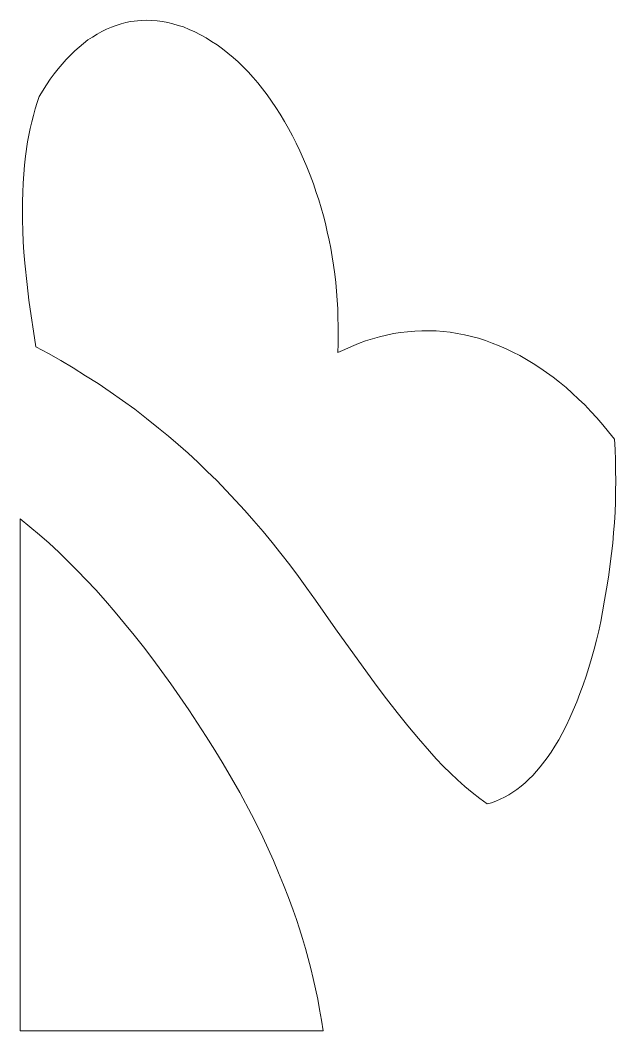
# Model space of a CAD drawing. Header units: millimetres. Extents: x -1200 to 1200, y -590 to 590.
# Drawn here: x -1200 to -1102.9, y -589.6 to -424.7 of the extents above; entities that cross this region are included whole.
import ezdxf

# ---------------------------------------------------------------- set-up
doc = ezdxf.new("R2010")
doc.units = ezdxf.units.MM
doc.header["$MEASUREMENT"] = 0
doc.layers.add('Layer 1', color=7, linetype='Continuous')

msp = doc.modelspace()

# ---------------------------------------------------------------- linework, layer by layer
at = {"layer": 'Layer 1', "color": 250, "lineweight": 20}
for points, knots in [([(-1197.4938, -478.002), (-1197.4938, -478.002), (-1195.4452, -479.104), (-1195.4452, -479.104), (-1195.4452, -479.104), (-1193.421, -480.2538), (-1193.421, -480.2538), (-1193.421, -480.2538), (-1191.3966, -481.4511), (-1191.3966, -481.4511), (-1191.3966, -481.4511), (-1189.3723, -482.7333), (-1189.3723, -482.7333), (-1189.3723, -482.7333), (-1187.348, -484.0155), (-1187.348, -484.0155), (-1187.348, -484.0155), (-1185.351, -485.3877), (-1185.351, -485.3877), (-1185.351, -485.3877), (-1183.3751, -486.7599), (-1183.3751, -486.7599), (-1183.3751, -486.7599), (-1181.3781, -488.2169), (-1181.3781, -488.2169), (-1181.3781, -488.2169), (-1179.4295, -489.7216), (-1179.4295, -489.7216), (-1179.4295, -489.7216), (-1177.481, -491.2686), (-1177.481, -491.2686), (-1177.481, -491.2686), (-1175.8628, -492.5985), (-1175.8628, -492.5985), (-1175.8628, -492.5985), (-1174.2688, -493.9654), (-1174.2688, -493.9654), (-1174.2688, -493.9654), (-1172.6748, -495.3854), (-1172.6748, -495.3854), (-1172.6748, -495.3854), (-1171.0808, -496.8423), (-1171.0808, -496.8423), (-1171.0808, -496.8423), (-1169.5383, -498.3471), (-1169.5383, -498.3471), (-1169.5383, -498.3471), (-1167.9686, -499.8517), (-1167.9686, -499.8517), (-1167.9686, -499.8517), (-1166.4503, -501.4412), (-1166.4503, -501.4412), (-1166.4503, -501.4412), (-1164.9079, -503.0783), (-1164.9079, -503.0783), (-1164.9079, -503.0783), (-1163.4139, -504.7154), (-1163.4139, -504.7154), (-1163.4139, -504.7154), (-1161.9229, -506.395), (-1161.9229, -506.395), (-1161.9229, -506.395), (-1160.4289, -508.1645), (-1160.4289, -508.1645), (-1160.4289, -508.1645), (-1158.9622, -509.9342), (-1158.9622, -509.9342), (-1158.9622, -509.9342), (-1157.5197, -511.7514), (-1157.5197, -511.7514), (-1157.5197, -511.7514), (-1156.0773, -513.6058), (-1156.0773, -513.6058), (-1156.0773, -513.6058), (-1154.6621, -515.4655), (-1154.6621, -515.4655), (-1154.6621, -515.4655), (-1153.2712, -517.4099), (-1153.2712, -517.4099), (-1153.2712, -517.4099), (-1151.8772, -519.3596), (-1151.8772, -519.3596), (-1151.8772, -519.3596), (-1148.6134, -524.0485), (-1148.6134, -524.0485), (-1148.6134, -524.0485), (-1141.986, -533.2038), (-1141.986, -533.2038), (-1141.986, -533.2038), (-1140.292, -535.4555), (-1140.292, -535.4555), (-1140.292, -535.4555), (-1138.5706, -537.6701), (-1138.5706, -537.6701), (-1138.5706, -537.6701), (-1136.8251, -539.837), (-1136.8251, -539.837), (-1136.8251, -539.837), (-1135.0796, -541.914), (-1135.0796, -541.914), (-1135.0796, -541.914), (-1133.3068, -543.9962), (-1133.3068, -543.9962), (-1133.3068, -543.9962), (-1132.1704, -545.2359), (-1132.1704, -545.2359), (-1132.1704, -545.2359), (-1131.031, -546.428), (-1131.031, -546.428), (-1131.031, -546.428), (-1129.8673, -547.5777), (-1129.8673, -547.5777), (-1129.8673, -547.5777), (-1128.7037, -548.685), (-1128.7037, -548.685), (-1128.7037, -548.685), (-1127.5157, -549.7447), (-1127.5157, -549.7447), (-1127.5157, -549.7447), (-1126.3005, -550.7195), (-1126.3005, -550.7195), (-1126.3005, -550.7195), (-1125.0853, -551.6891), (-1125.0853, -551.6891), (-1125.0853, -551.6891), (-1123.8701, -552.5739), (-1123.8701, -552.5739), (-1123.8701, -552.5739), (-1123.1641, -552.3991), (-1123.1641, -552.3991), (-1123.1641, -552.3991), (-1122.455, -552.1341), (-1122.455, -552.1341), (-1122.455, -552.1341), (-1121.7459, -551.8268), (-1121.7459, -551.8268), (-1121.7459, -551.8268), (-1121.0367, -551.4719), (-1121.0367, -551.4719), (-1121.0367, -551.4719), (-1120.3549, -551.1169), (-1120.3549, -551.1169), (-1120.3549, -551.1169), (-1119.67, -550.6718), (-1119.67, -550.6718), (-1119.67, -550.6718), (-1119.0124, -550.2321), (-1119.0124, -550.2321), (-1119.0124, -550.2321), (-1118.3549, -549.7023), (-1118.3549, -549.7023), (-1118.3549, -549.7023), (-1117.6973, -549.1724), (-1117.6973, -549.1724), (-1117.6973, -549.1724), (-1117.0669, -548.5526), (-1117.0669, -548.5526), (-1117.0669, -548.5526), (-1116.4336, -547.9327), (-1116.4336, -547.9327), (-1116.4336, -547.9327), (-1115.8245, -547.2704), (-1115.8245, -547.2704), (-1115.8245, -547.2704), (-1115.2184, -546.5605), (-1115.2184, -546.5605), (-1115.2184, -546.5605), (-1114.079, -545.0558), (-1114.079, -545.0558), (-1114.079, -545.0558), (-1113.4213, -544.1286), (-1113.4213, -544.1286), (-1113.4213, -544.1286), (-1112.8153, -543.1537), (-1112.8153, -543.1537), (-1112.8153, -543.1537), (-1112.2092, -542.1365), (-1112.2092, -542.1365), (-1112.2092, -542.1365), (-1111.6273, -541.0769), (-1111.6273, -541.0769), (-1111.6273, -541.0769), (-1111.0182, -539.837), (-1111.0182, -539.837), (-1111.0182, -539.837), (-1110.4121, -538.5549), (-1110.4121, -538.5549), (-1110.4121, -538.5549), (-1109.8303, -537.2727), (-1109.8303, -537.2727), (-1109.8303, -537.2727), (-1109.2727, -535.9429), (-1109.2727, -535.9429), (-1109.2727, -535.9429), (-1108.7424, -534.576), (-1108.7424, -534.576), (-1108.7424, -534.576), (-1108.2363, -533.1561), (-1108.2363, -533.1561), (-1108.2363, -533.1561), (-1107.7545, -531.7414), (-1107.7545, -531.7414), (-1107.7545, -531.7414), (-1107.2756, -530.3268), (-1107.2756, -530.3268), (-1107.2756, -530.3268), (-1106.8454, -528.8698), (-1106.8454, -528.8698), (-1106.8454, -528.8698), (-1106.4393, -527.3652), (-1106.4393, -527.3652), (-1106.4393, -527.3652), (-1106.0605, -525.8604), (-1106.0605, -525.8604), (-1106.0605, -525.8604), (-1105.6817, -524.3558), (-1105.6817, -524.3558), (-1105.6817, -524.3558), (-1105.3514, -522.8087), (-1105.3514, -522.8087), (-1105.3514, -522.8087), (-1105.0483, -521.2617), (-1105.0483, -521.2617), (-1105.0483, -521.2617), (-1104.7181, -519.3596), (-1104.7181, -519.3596), (-1104.7181, -519.3596), (-1104.3907, -517.4999), (-1104.3907, -517.4999), (-1104.3907, -517.4999), (-1104.112, -515.5979), (-1104.112, -515.5979), (-1104.112, -515.5979), (-1103.6059, -511.7514), (-1103.6059, -511.7514), (-1103.6059, -511.7514), (-1103.4028, -510.0666), (-1103.4028, -510.0666), (-1103.4028, -510.0666), (-1103.2513, -508.387), (-1103.2513, -508.387), (-1103.2513, -508.387), (-1103.124, -506.7076), (-1103.124, -506.7076), (-1103.124, -506.7076), (-1103.0241, -504.9803), (-1103.0241, -504.9803), (-1103.0241, -504.9803), (-1102.9483, -503.3008), (-1102.9483, -503.3008), (-1102.9483, -503.3008), (-1102.924, -501.5736), (-1102.924, -501.5736), (-1102.924, -501.5736), (-1102.8968, -499.8941), (-1102.8968, -499.8941), (-1102.8968, -499.8941), (-1102.924, -498.1722), (-1102.924, -498.1722), (-1102.924, -498.1722), (-1102.9483, -496.4873), (-1102.9483, -496.4873), (-1102.9483, -496.4873), (-1103.0241, -494.7654), (-1103.0241, -494.7654), (-1103.0241, -494.7654), (-1103.124, -493.0806), (-1103.124, -493.0806), (-1103.124, -493.0806), (-1104.0605, -491.8886), (-1104.0605, -491.8886), (-1104.0605, -491.8886), (-1105.0241, -490.7388), (-1105.0241, -490.7388), (-1105.0241, -490.7388), (-1105.9848, -489.6315), (-1105.9848, -489.6315), (-1105.9848, -489.6315), (-1106.9696, -488.5719), (-1106.9696, -488.5719), (-1106.9696, -488.5719), (-1107.9575, -487.5069), (-1107.9575, -487.5069), (-1107.9575, -487.5069), (-1108.9696, -486.5374), (-1108.9696, -486.5374), (-1108.9696, -486.5374), (-1110.0061, -485.5625), (-1110.0061, -485.5625), (-1110.0061, -485.5625), (-1111.0182, -484.6777), (-1111.0182, -484.6777), (-1111.0182, -484.6777), (-1112.0819, -483.793), (-1112.0819, -483.793), (-1112.0819, -483.793), (-1113.1183, -482.9558), (-1113.1183, -482.9558), (-1113.1183, -482.9558), (-1114.2063, -482.2035), (-1114.2063, -482.2035), (-1114.2063, -482.2035), (-1115.2699, -481.4511), (-1115.2699, -481.4511), (-1115.2699, -481.4511), (-1116.3578, -480.7412), (-1116.3578, -480.7412), (-1116.3578, -480.7412), (-1117.4457, -480.0789), (-1117.4457, -480.0789), (-1117.4457, -480.0789), (-1118.5579, -479.459), (-1118.5579, -479.459), (-1118.5579, -479.459), (-1119.67, -478.8815), (-1119.67, -478.8815), (-1119.67, -478.8815), (-1120.7853, -478.3517), (-1120.7853, -478.3517), (-1120.7853, -478.3517), (-1121.8974, -477.8643), (-1121.8974, -477.8643), (-1121.8974, -477.8643), (-1123.0368, -477.4245), (-1123.0368, -477.4245), (-1123.0368, -477.4245), (-1124.1763, -476.9847), (-1124.1763, -476.9847), (-1124.1763, -476.9847), (-1125.3127, -476.6298), (-1125.3127, -476.6298), (-1125.3127, -476.6298), (-1126.4521, -476.3172), (-1126.4521, -476.3172), (-1126.4521, -476.3172), (-1127.5915, -476.0523), (-1127.5915, -476.0523), (-1127.5915, -476.0523), (-1128.7552, -475.8298), (-1128.7552, -475.8298), (-1128.7552, -475.8298), (-1129.8916, -475.6549), (-1129.8916, -475.6549), (-1129.8916, -475.6549), (-1131.0552, -475.5225), (-1131.0552, -475.5225), (-1131.0552, -475.5225), (-1132.2189, -475.4324), (-1132.2189, -475.4324), (-1132.2189, -475.4324), (-1133.3583, -475.4324), (-1133.3583, -475.4324), (-1133.3583, -475.4324), (-1134.522, -475.4324), (-1134.522, -475.4324), (-1134.522, -475.4324), (-1135.6857, -475.4801), (-1135.6857, -475.4801), (-1135.6857, -475.4801), (-1136.8494, -475.5649), (-1136.8494, -475.5649), (-1136.8494, -475.5649), (-1137.9888, -475.6973), (-1137.9888, -475.6973), (-1137.9888, -475.6973), (-1139.1525, -475.8775), (-1139.1525, -475.8775), (-1139.1525, -475.8775), (-1140.292, -476.1), (-1140.292, -476.1), (-1140.292, -476.1), (-1141.4556, -476.4073), (-1141.4556, -476.4073), (-1141.4556, -476.4073), (-1142.592, -476.7145), (-1142.592, -476.7145), (-1142.592, -476.7145), (-1143.7315, -477.0695), (-1143.7315, -477.0695), (-1143.7315, -477.0695), (-1144.8709, -477.4669), (-1144.8709, -477.4669), (-1144.8709, -477.4669), (-1145.983, -477.9544), (-1145.983, -477.9544), (-1145.983, -477.9544), (-1147.1225, -478.4418), (-1147.1225, -478.4418), (-1147.1225, -478.4418), (-1148.2346, -478.9716), (-1148.2346, -478.9716), (-1148.2346, -478.9716), (-1148.1831, -477.557), (-1148.1831, -477.557), (-1148.1831, -477.557), (-1148.1588, -476.1), (-1148.1588, -476.1), (-1148.1588, -476.1), (-1148.1588, -474.6801), (-1148.1588, -474.6801), (-1148.1588, -474.6801), (-1148.2104, -473.2231), (-1148.2104, -473.2231), (-1148.2104, -473.2231), (-1148.2619, -471.8084), (-1148.2619, -471.8084), (-1148.2619, -471.8084), (-1148.3376, -470.3938), (-1148.3376, -470.3938), (-1148.3376, -470.3938), (-1148.4619, -468.9315), (-1148.4619, -468.9315), (-1148.4619, -468.9315), (-1148.5891, -467.5169), (-1148.5891, -467.5169), (-1148.5891, -467.5169), (-1148.7407, -466.1447), (-1148.7407, -466.1447), (-1148.7407, -466.1447), (-1148.9437, -464.7301), (-1148.9437, -464.7301), (-1148.9437, -464.7301), (-1149.1468, -463.3579), (-1149.1468, -463.3579), (-1149.1468, -463.3579), (-1149.3983, -461.9432), (-1149.3983, -461.9432), (-1149.3983, -461.9432), (-1149.6529, -460.6134), (-1149.6529, -460.6134), (-1149.6529, -460.6134), (-1149.9559, -459.2465), (-1149.9559, -459.2465), (-1149.9559, -459.2465), (-1150.259, -457.9166), (-1150.259, -457.9166), (-1150.259, -457.9166), (-1150.5892, -456.6344), (-1150.5892, -456.6344), (-1150.5892, -456.6344), (-1150.968, -455.3523), (-1150.968, -455.3523), (-1150.968, -455.3523), (-1151.3469, -454.0701), (-1151.3469, -454.0701), (-1151.3469, -454.0701), (-1151.7529, -452.8304), (-1151.7529, -452.8304), (-1151.7529, -452.8304), (-1152.2317, -451.4157), (-1152.2317, -451.4157), (-1152.2317, -451.4157), (-1152.765, -450.0435), (-1152.765, -450.0435), (-1152.765, -450.0435), (-1153.2953, -448.6713), (-1153.2953, -448.6713), (-1153.2953, -448.6713), (-1153.853, -447.3891), (-1153.853, -447.3891), (-1153.853, -447.3891), (-1154.4348, -446.0646), (-1154.4348, -446.0646), (-1154.4348, -446.0646), (-1155.0167, -444.8248), (-1155.0167, -444.8248), (-1155.0167, -444.8248), (-1155.6469, -443.5851), (-1155.6469, -443.5851), (-1155.6469, -443.5851), (-1156.2803, -442.3929), (-1156.2803, -442.3929), (-1156.2803, -442.3929), (-1156.9379, -441.2433), (-1156.9379, -441.2433), (-1156.9379, -441.2433), (-1157.6228, -440.0935), (-1157.6228, -440.0935), (-1157.6228, -440.0935), (-1158.3289, -438.9862), (-1158.3289, -438.9862), (-1158.3289, -438.9862), (-1159.038, -437.9266), (-1159.038, -437.9266), (-1159.038, -437.9266), (-1159.7713, -436.9093), (-1159.7713, -436.9093), (-1159.7713, -436.9093), (-1160.5047, -435.9345), (-1160.5047, -435.9345), (-1160.5047, -435.9345), (-1161.2896, -434.9596), (-1161.2896, -434.9596), (-1161.2896, -434.9596), (-1162.0745, -434.0748), (-1162.0745, -434.0748), (-1162.0745, -434.0748), (-1162.8593, -433.19), (-1162.8593, -433.19), (-1162.8593, -433.19), (-1163.6685, -432.3529), (-1163.6685, -432.3529), (-1163.6685, -432.3529), (-1164.4776, -431.5529), (-1164.4776, -431.5529), (-1164.4776, -431.5529), (-1165.3139, -430.8005), (-1165.3139, -430.8005), (-1165.3139, -430.8005), (-1166.1989, -430.0959), (-1166.1989, -430.0959), (-1166.1989, -430.0959), (-1167.0594, -429.4336), (-1167.0594, -429.4336), (-1167.0594, -429.4336), (-1167.9444, -428.7661), (-1167.9444, -428.7661), (-1167.9444, -428.7661), (-1168.8535, -428.1938), (-1168.8535, -428.1938), (-1168.8535, -428.1938), (-1169.7414, -427.6163), (-1169.7414, -427.6163), (-1169.7414, -427.6163), (-1170.6505, -427.1342), (-1170.6505, -427.1342), (-1170.6505, -427.1342), (-1171.5868, -426.6468), (-1171.5868, -426.6468), (-1171.5868, -426.6468), (-1172.499, -426.2494), (-1172.499, -426.2494), (-1172.499, -426.2494), (-1173.4324, -425.8468), (-1173.4324, -425.8468), (-1173.4324, -425.8468), (-1174.293, -425.5818), (-1174.293, -425.5818), (-1174.293, -425.5818), (-1175.1295, -425.3169), (-1175.1295, -425.3169), (-1175.1295, -425.3169), (-1175.9901, -425.0944), (-1175.9901, -425.0944), (-1175.9901, -425.0944), (-1176.8507, -424.9619), (-1176.8507, -424.9619), (-1176.8507, -424.9619), (-1177.7083, -424.8295), (-1177.7083, -424.8295), (-1177.7083, -424.8295), (-1178.569, -424.7871), (-1178.569, -424.7871), (-1178.569, -424.7871), (-1179.4295, -424.7447), (-1179.4295, -424.7447), (-1179.4295, -424.7447), (-1180.3145, -424.7871), (-1180.3145, -424.7871), (-1180.3145, -424.7871), (-1182.0357, -424.9619), (-1182.0357, -424.9619), (-1182.0357, -424.9619), (-1182.8206, -425.1421), (-1182.8206, -425.1421), (-1182.8206, -425.1421), (-1183.6054, -425.3169), (-1183.6054, -425.3169), (-1183.6054, -425.3169), (-1184.3873, -425.5818), (-1184.3873, -425.5818), (-1184.3873, -425.5818), (-1185.1721, -425.8944), (-1185.1721, -425.8944), (-1185.1721, -425.8944), (-1185.957, -426.2017), (-1185.957, -426.2017), (-1185.957, -426.2017), (-1186.7177, -426.5991), (-1186.7177, -426.5991), (-1186.7177, -426.5991), (-1187.4753, -426.9964), (-1187.4753, -426.9964), (-1187.4753, -426.9964), (-1188.2329, -427.4839), (-1188.2329, -427.4839), (-1188.2329, -427.4839), (-1188.9935, -427.9713), (-1188.9935, -427.9713), (-1188.9935, -427.9713), (-1189.7269, -428.5488), (-1189.7269, -428.5488), (-1189.7269, -428.5488), (-1190.436, -429.121), (-1190.436, -429.121), (-1190.436, -429.121), (-1191.1451, -429.7409), (-1191.1451, -429.7409), (-1191.1451, -429.7409), (-1191.8512, -430.4508), (-1191.8512, -430.4508), (-1191.8512, -430.4508), (-1192.5361, -431.1555), (-1192.5361, -431.1555), (-1192.5361, -431.1555), (-1193.2179, -431.9079), (-1193.2179, -431.9079), (-1193.2179, -431.9079), (-1193.8755, -432.6602), (-1193.8755, -432.6602), (-1193.8755, -432.6602), (-1194.5089, -433.5026), (-1194.5089, -433.5026), (-1194.5089, -433.5026), (-1195.1422, -434.3874), (-1195.1422, -434.3874), (-1195.1422, -434.3874), (-1195.7483, -435.2722), (-1195.7483, -435.2722), (-1195.7483, -435.2722), (-1196.9362, -437.1742), (-1196.9362, -437.1742), (-1196.9362, -437.1742), (-1197.2665, -438.1915), (-1197.2665, -438.1915), (-1197.2665, -438.1915), (-1197.5938, -439.2087), (-1197.5938, -439.2087), (-1197.5938, -439.2087), (-1197.8999, -440.2684), (-1197.8999, -440.2684), (-1197.8999, -440.2684), (-1198.1756, -441.328), (-1198.1756, -441.328), (-1198.1756, -441.328), (-1198.4302, -442.3929), (-1198.4302, -442.3929), (-1198.4302, -442.3929), (-1198.6575, -443.5003), (-1198.6575, -443.5003), (-1198.6575, -443.5003), (-1198.8605, -444.6023), (-1198.8605, -444.6023), (-1198.8605, -444.6023), (-1199.1878, -446.9017), (-1199.1878, -446.9017), (-1199.1878, -446.9017), (-1199.3424, -448.364), (-1199.3424, -448.364), (-1199.3424, -448.364), (-1199.4666, -449.8687), (-1199.4666, -449.8687), (-1199.4666, -449.8687), (-1199.5696, -451.3257), (-1199.5696, -451.3257), (-1199.5696, -451.3257), (-1199.6454, -452.8304), (-1199.6454, -452.8304), (-1199.6454, -452.8304), (-1199.6939, -454.335), (-1199.6939, -454.335), (-1199.6939, -454.335), (-1199.6939, -457.3444), (-1199.6939, -457.3444), (-1199.6939, -457.3444), (-1199.6454, -459.114), (-1199.6454, -459.114), (-1199.6454, -459.114), (-1199.5423, -460.8836), (-1199.5423, -460.8836), (-1199.5423, -460.8836), (-1199.4423, -462.6055), (-1199.4423, -462.6055), (-1199.4423, -462.6055), (-1199.3151, -464.3751), (-1199.3151, -464.3751), (-1199.3151, -464.3751), (-1198.9362, -467.8719), (-1198.9362, -467.8719), (-1198.9362, -467.8719), (-1198.6333, -470.3938), (-1198.6333, -470.3938), (-1198.6333, -470.3938), (-1198.2786, -472.9582), (-1198.2786, -472.9582), (-1198.2786, -472.9582), (-1197.8999, -475.4801), (-1197.8999, -475.4801), (-1197.8999, -475.4801), (-1197.4938, -478.002), (-1197.4938, -478.002)], [0, 0, 0, 0, 0.00434783, 0.00434783, 0.00434783, 0.00869565, 0.00869565, 0.00869565, 0.01304348, 0.01304348, 0.01304348, 0.0173913, 0.0173913, 0.0173913, 0.02173913, 0.02173913, 0.02173913, 0.02608696, 0.02608696, 0.02608696, 0.03043478, 0.03043478, 0.03043478, 0.03478261, 0.03478261, 0.03478261, 0.03913043, 0.03913043, 0.03913043, 0.04347826, 0.04347826, 0.04347826, 0.04782609, 0.04782609, 0.04782609, 0.05217391, 0.05217391, 0.05217391, 0.05652174, 0.05652174, 0.05652174, 0.06086957, 0.06086957, 0.06086957, 0.06521739, 0.06521739, 0.06521739, 0.06956522, 0.06956522, 0.06956522, 0.07391304, 0.07391304, 0.07391304, 0.07826087, 0.07826087, 0.07826087, 0.0826087, 0.0826087, 0.0826087, 0.08695652, 0.08695652, 0.08695652, 0.09130435, 0.09130435, 0.09130435, 0.09565217, 0.09565217, 0.09565217, 0.1, 0.1, 0.1, 0.10434783, 0.10434783, 0.10434783, 0.10869565, 0.10869565, 0.10869565, 0.11304348, 0.11304348, 0.11304348, 0.1173913, 0.1173913, 0.1173913, 0.12173913, 0.12173913, 0.12173913, 0.12608696, 0.12608696, 0.12608696, 0.13043478, 0.13043478, 0.13043478, 0.13478261, 0.13478261, 0.13478261, 0.13913043, 0.13913043, 0.13913043, 0.14347826, 0.14347826, 0.14347826, 0.14782609, 0.14782609, 0.14782609, 0.15217391, 0.15217391, 0.15217391, 0.15652174, 0.15652174, 0.15652174, 0.16086957, 0.16086957, 0.16086957, 0.16521739, 0.16521739, 0.16521739, 0.16956522, 0.16956522, 0.16956522, 0.17391304, 0.17391304, 0.17391304, 0.17826087, 0.17826087, 0.17826087, 0.1826087, 0.1826087, 0.1826087, 0.18695652, 0.18695652, 0.18695652, 0.19130435, 0.19130435, 0.19130435, 0.19565217, 0.19565217, 0.19565217, 0.2, 0.2, 0.2, 0.20434783, 0.20434783, 0.20434783, 0.20869565, 0.20869565, 0.20869565, 0.21304348, 0.21304348, 0.21304348, 0.2173913, 0.2173913, 0.2173913, 0.22173913, 0.22173913, 0.22173913, 0.22608696, 0.22608696, 0.22608696, 0.23043478, 0.23043478, 0.23043478, 0.23478261, 0.23478261, 0.23478261, 0.23913043, 0.23913043, 0.23913043, 0.24347826, 0.24347826, 0.24347826, 0.24782609, 0.24782609, 0.24782609, 0.25217391, 0.25217391, 0.25217391, 0.25652174, 0.25652174, 0.25652174, 0.26086957, 0.26086957, 0.26086957, 0.26521739, 0.26521739, 0.26521739, 0.26956522, 0.26956522, 0.26956522, 0.27391304, 0.27391304, 0.27391304, 0.27826087, 0.27826087, 0.27826087, 0.2826087, 0.2826087, 0.2826087, 0.28695652, 0.28695652, 0.28695652, 0.29130435, 0.29130435, 0.29130435, 0.29565217, 0.29565217, 0.29565217, 0.3, 0.3, 0.3, 0.30434783, 0.30434783, 0.30434783, 0.30869565, 0.30869565, 0.30869565, 0.31304348, 0.31304348, 0.31304348, 0.3173913, 0.3173913, 0.3173913, 0.32173913, 0.32173913, 0.32173913, 0.32608696, 0.32608696, 0.32608696, 0.33043478, 0.33043478, 0.33043478, 0.33478261, 0.33478261, 0.33478261, 0.33913043, 0.33913043, 0.33913043, 0.34347826, 0.34347826, 0.34347826, 0.34782609, 0.34782609, 0.34782609, 0.35217391, 0.35217391, 0.35217391, 0.35652174, 0.35652174, 0.35652174, 0.36086957, 0.36086957, 0.36086957, 0.36521739, 0.36521739, 0.36521739, 0.36956522, 0.36956522, 0.36956522, 0.37391304, 0.37391304, 0.37391304, 0.37826087, 0.37826087, 0.37826087, 0.3826087, 0.3826087, 0.3826087, 0.38695652, 0.38695652, 0.38695652, 0.39130435, 0.39130435, 0.39130435, 0.39565217, 0.39565217, 0.39565217, 0.4, 0.4, 0.4, 0.40434783, 0.40434783, 0.40434783, 0.40869565, 0.40869565, 0.40869565, 0.41304348, 0.41304348, 0.41304348, 0.4173913, 0.4173913, 0.4173913, 0.42173913, 0.42173913, 0.42173913, 0.42608696, 0.42608696, 0.42608696, 0.43043478, 0.43043478, 0.43043478, 0.43478261, 0.43478261, 0.43478261, 0.43913043, 0.43913043, 0.43913043, 0.44347826, 0.44347826, 0.44347826, 0.44782609, 0.44782609, 0.44782609, 0.45217391, 0.45217391, 0.45217391, 0.45652174, 0.45652174, 0.45652174, 0.46086957, 0.46086957, 0.46086957, 0.46521739, 0.46521739, 0.46521739, 0.46956522, 0.46956522, 0.46956522, 0.47391304, 0.47391304, 0.47391304, 0.47826087, 0.47826087, 0.47826087, 0.4826087, 0.4826087, 0.4826087, 0.48695652, 0.48695652, 0.48695652, 0.49130435, 0.49130435, 0.49130435, 0.49565217, 0.49565217, 0.49565217, 0.5, 0.5, 0.5, 0.50434783, 0.50434783, 0.50434783, 0.50869565, 0.50869565, 0.50869565, 0.51304348, 0.51304348, 0.51304348, 0.5173913, 0.5173913, 0.5173913, 0.52173913, 0.52173913, 0.52173913, 0.52608696, 0.52608696, 0.52608696, 0.53043478, 0.53043478, 0.53043478, 0.53478261, 0.53478261, 0.53478261, 0.53913043, 0.53913043, 0.53913043, 0.54347826, 0.54347826, 0.54347826, 0.54782609, 0.54782609, 0.54782609, 0.55217391, 0.55217391, 0.55217391, 0.55652174, 0.55652174, 0.55652174, 0.56086957, 0.56086957, 0.56086957, 0.56521739, 0.56521739, 0.56521739, 0.56956522, 0.56956522, 0.56956522, 0.57391304, 0.57391304, 0.57391304, 0.57826087, 0.57826087, 0.57826087, 0.5826087, 0.5826087, 0.5826087, 0.58695652, 0.58695652, 0.58695652, 0.59130435, 0.59130435, 0.59130435, 0.59565217, 0.59565217, 0.59565217, 0.6, 0.6, 0.6, 0.60434783, 0.60434783, 0.60434783, 0.60869565, 0.60869565, 0.60869565, 0.61304348, 0.61304348, 0.61304348, 0.6173913, 0.6173913, 0.6173913, 0.62173913, 0.62173913, 0.62173913, 0.62608696, 0.62608696, 0.62608696, 0.63043478, 0.63043478, 0.63043478, 0.63478261, 0.63478261, 0.63478261, 0.63913043, 0.63913043, 0.63913043, 0.64347826, 0.64347826, 0.64347826, 0.64782609, 0.64782609, 0.64782609, 0.65217391, 0.65217391, 0.65217391, 0.65652174, 0.65652174, 0.65652174, 0.66086957, 0.66086957, 0.66086957, 0.66521739, 0.66521739, 0.66521739, 0.66956522, 0.66956522, 0.66956522, 0.67391304, 0.67391304, 0.67391304, 0.67826087, 0.67826087, 0.67826087, 0.6826087, 0.6826087, 0.6826087, 0.68695652, 0.68695652, 0.68695652, 0.69130435, 0.69130435, 0.69130435, 0.69565217, 0.69565217, 0.69565217, 0.7, 0.7, 0.7, 0.70434783, 0.70434783, 0.70434783, 0.70869565, 0.70869565, 0.70869565, 0.71304348, 0.71304348, 0.71304348, 0.7173913, 0.7173913, 0.7173913, 0.72173913, 0.72173913, 0.72173913, 0.72608696, 0.72608696, 0.72608696, 0.73043478, 0.73043478, 0.73043478, 0.73478261, 0.73478261, 0.73478261, 0.73913043, 0.73913043, 0.73913043, 0.74347826, 0.74347826, 0.74347826, 0.74782609, 0.74782609, 0.74782609, 0.75217391, 0.75217391, 0.75217391, 0.75652174, 0.75652174, 0.75652174, 0.76086957, 0.76086957, 0.76086957, 0.76521739, 0.76521739, 0.76521739, 0.76956522, 0.76956522, 0.76956522, 0.77391304, 0.77391304, 0.77391304, 0.77826087, 0.77826087, 0.77826087, 0.7826087, 0.7826087, 0.7826087, 0.78695652, 0.78695652, 0.78695652, 0.79130435, 0.79130435, 0.79130435, 0.79565217, 0.79565217, 0.79565217, 0.8, 0.8, 0.8, 0.80434783, 0.80434783, 0.80434783, 0.80869565, 0.80869565, 0.80869565, 0.81304348, 0.81304348, 0.81304348, 0.8173913, 0.8173913, 0.8173913, 0.82173913, 0.82173913, 0.82173913, 0.82608696, 0.82608696, 0.82608696, 0.83043478, 0.83043478, 0.83043478, 0.83478261, 0.83478261, 0.83478261, 0.83913043, 0.83913043, 0.83913043, 0.84347826, 0.84347826, 0.84347826, 0.84782609, 0.84782609, 0.84782609, 0.85217391, 0.85217391, 0.85217391, 0.85652174, 0.85652174, 0.85652174, 0.86086957, 0.86086957, 0.86086957, 0.86521739, 0.86521739, 0.86521739, 0.86956522, 0.86956522, 0.86956522, 0.87391304, 0.87391304, 0.87391304, 0.87826087, 0.87826087, 0.87826087, 0.8826087, 0.8826087, 0.8826087, 0.88695652, 0.88695652, 0.88695652, 0.89130435, 0.89130435, 0.89130435, 0.89565217, 0.89565217, 0.89565217, 0.9, 0.9, 0.9, 0.90434783, 0.90434783, 0.90434783, 0.90869565, 0.90869565, 0.90869565, 0.91304348, 0.91304348, 0.91304348, 0.9173913, 0.9173913, 0.9173913, 0.92173913, 0.92173913, 0.92173913, 0.92608696, 0.92608696, 0.92608696, 0.93043478, 0.93043478, 0.93043478, 0.93478261, 0.93478261, 0.93478261, 0.93913043, 0.93913043, 0.93913043, 0.94347826, 0.94347826, 0.94347826, 0.94782609, 0.94782609, 0.94782609, 0.95217391, 0.95217391, 0.95217391, 0.95652174, 0.95652174, 0.95652174, 0.96086957, 0.96086957, 0.96086957, 0.96521739, 0.96521739, 0.96521739, 0.96956522, 0.96956522, 0.96956522, 0.97391304, 0.97391304, 0.97391304, 0.97826087, 0.97826087, 0.97826087, 0.9826087, 0.9826087, 0.9826087, 0.98695652, 0.98695652, 0.98695652, 0.99130435, 0.99130435, 0.99130435, 0.99565217, 0.99565217, 0.99565217, 1, 1, 1, 1]), ([(-1200.0484, -589.5976), (-1200.0484, -589.5976), (-1150.6377, -589.5976), (-1150.6377, -589.5976), (-1150.6377, -589.5976), (-1150.9165, -587.8757), (-1150.9165, -587.8757), (-1150.9165, -587.8757), (-1151.2196, -586.1484), (-1151.2196, -586.1484), (-1151.2196, -586.1484), (-1151.5226, -584.4213), (-1151.5226, -584.4213), (-1151.5226, -584.4213), (-1151.8772, -582.7417), (-1151.8772, -582.7417), (-1151.8772, -582.7417), (-1152.259, -581.0622), (-1152.259, -581.0622), (-1152.259, -581.0622), (-1152.6378, -579.4251), (-1152.6378, -579.4251), (-1152.6378, -579.4251), (-1153.0681, -577.7879), (-1153.0681, -577.7879), (-1153.0681, -577.7879), (-1153.5227, -576.1508), (-1153.5227, -576.1508), (-1153.5227, -576.1508), (-1153.9772, -574.5613), (-1153.9772, -574.5613), (-1153.9772, -574.5613), (-1154.4833, -572.9666), (-1154.4833, -572.9666), (-1154.4833, -572.9666), (-1154.9894, -571.4195), (-1154.9894, -571.4195), (-1154.9894, -571.4195), (-1155.5227, -569.9149), (-1155.5227, -569.9149), (-1155.5227, -569.9149), (-1156.2803, -567.838), (-1156.2803, -567.838), (-1156.2803, -567.838), (-1157.0894, -565.8034), (-1157.0894, -565.8034), (-1157.0894, -565.8034), (-1157.8986, -563.8113), (-1157.8986, -563.8113), (-1157.8986, -563.8113), (-1158.7349, -561.8192), (-1158.7349, -561.8192), (-1158.7349, -561.8192), (-1159.5956, -559.9171), (-1159.5956, -559.9171), (-1159.5956, -559.9171), (-1160.4804, -558.0152), (-1160.4804, -558.0152), (-1160.4804, -558.0152), (-1161.3896, -556.1131), (-1161.3896, -556.1131), (-1161.3896, -556.1131), (-1162.326, -554.3011), (-1162.326, -554.3011), (-1162.326, -554.3011), (-1164.2503, -550.7195), (-1164.2503, -550.7195), (-1164.2503, -550.7195), (-1165.5898, -548.3724), (-1165.5898, -548.3724), (-1165.5898, -548.3724), (-1166.9322, -546.073), (-1166.9322, -546.073), (-1166.9322, -546.073), (-1168.3231, -543.816), (-1168.3231, -543.816), (-1168.3231, -543.816), (-1169.7141, -541.6067), (-1169.7141, -541.6067), (-1169.7141, -541.6067), (-1171.105, -539.3973), (-1171.105, -539.3973), (-1171.105, -539.3973), (-1172.5475, -537.2251), (-1172.5475, -537.2251), (-1172.5475, -537.2251), (-1173.99, -535.1058), (-1173.99, -535.1058), (-1173.99, -535.1058), (-1175.4567, -533.0236), (-1175.4567, -533.0236), (-1175.4567, -533.0236), (-1176.9265, -530.9891), (-1176.9265, -530.9891), (-1176.9265, -530.9891), (-1178.4174, -528.9546), (-1178.4174, -528.9546), (-1178.4174, -528.9546), (-1179.9356, -526.9678), (-1179.9356, -526.9678), (-1179.9356, -526.9678), (-1181.4781, -525.0658), (-1181.4781, -525.0658), (-1181.4781, -525.0658), (-1183.0236, -523.1637), (-1183.0236, -523.1637), (-1183.0236, -523.1637), (-1184.5661, -521.3041), (-1184.5661, -521.3041), (-1184.5661, -521.3041), (-1186.1601, -519.4444), (-1186.1601, -519.4444), (-1186.1601, -519.4444), (-1187.7268, -517.6748), (-1187.7268, -517.6748), (-1187.7268, -517.6748), (-1189.2208, -516.0853), (-1189.2208, -516.0853), (-1189.2208, -516.0853), (-1190.739, -514.4906), (-1190.739, -514.4906), (-1190.739, -514.4906), (-1192.2573, -512.9859), (-1192.2573, -512.9859), (-1192.2573, -512.9859), (-1193.7755, -511.5289), (-1193.7755, -511.5289), (-1193.7755, -511.5289), (-1195.3422, -510.0666), (-1195.3422, -510.0666), (-1195.3422, -510.0666), (-1196.8877, -508.6996), (-1196.8877, -508.6996), (-1196.8877, -508.6996), (-1198.4817, -507.3698), (-1198.4817, -507.3698), (-1198.4817, -507.3698), (-1200.0484, -506.0877), (-1200.0484, -506.0877), (-1200.0484, -506.0877), (-1200.0484, -589.5976), (-1200.0484, -589.5976)], [0, 0, 0, 0, 0.0212766, 0.0212766, 0.0212766, 0.04255319, 0.04255319, 0.04255319, 0.06382979, 0.06382979, 0.06382979, 0.08510638, 0.08510638, 0.08510638, 0.10638298, 0.10638298, 0.10638298, 0.12765957, 0.12765957, 0.12765957, 0.14893617, 0.14893617, 0.14893617, 0.17021277, 0.17021277, 0.17021277, 0.19148936, 0.19148936, 0.19148936, 0.21276596, 0.21276596, 0.21276596, 0.23404255, 0.23404255, 0.23404255, 0.25531915, 0.25531915, 0.25531915, 0.27659574, 0.27659574, 0.27659574, 0.29787234, 0.29787234, 0.29787234, 0.31914894, 0.31914894, 0.31914894, 0.34042553, 0.34042553, 0.34042553, 0.36170213, 0.36170213, 0.36170213, 0.38297872, 0.38297872, 0.38297872, 0.40425532, 0.40425532, 0.40425532, 0.42553191, 0.42553191, 0.42553191, 0.44680851, 0.44680851, 0.44680851, 0.46808511, 0.46808511, 0.46808511, 0.4893617, 0.4893617, 0.4893617, 0.5106383, 0.5106383, 0.5106383, 0.53191489, 0.53191489, 0.53191489, 0.55319149, 0.55319149, 0.55319149, 0.57446809, 0.57446809, 0.57446809, 0.59574468, 0.59574468, 0.59574468, 0.61702128, 0.61702128, 0.61702128, 0.63829787, 0.63829787, 0.63829787, 0.65957447, 0.65957447, 0.65957447, 0.68085106, 0.68085106, 0.68085106, 0.70212766, 0.70212766, 0.70212766, 0.72340426, 0.72340426, 0.72340426, 0.74468085, 0.74468085, 0.74468085, 0.76595745, 0.76595745, 0.76595745, 0.78723404, 0.78723404, 0.78723404, 0.80851064, 0.80851064, 0.80851064, 0.82978723, 0.82978723, 0.82978723, 0.85106383, 0.85106383, 0.85106383, 0.87234043, 0.87234043, 0.87234043, 0.89361702, 0.89361702, 0.89361702, 0.91489362, 0.91489362, 0.91489362, 0.93617021, 0.93617021, 0.93617021, 0.95744681, 0.95744681, 0.95744681, 0.9787234, 0.9787234, 0.9787234, 1, 1, 1, 1])]:
    msp.add_open_spline(points, degree=3, knots=knots, dxfattribs=at)

doc.saveas('drawing.dxf')
